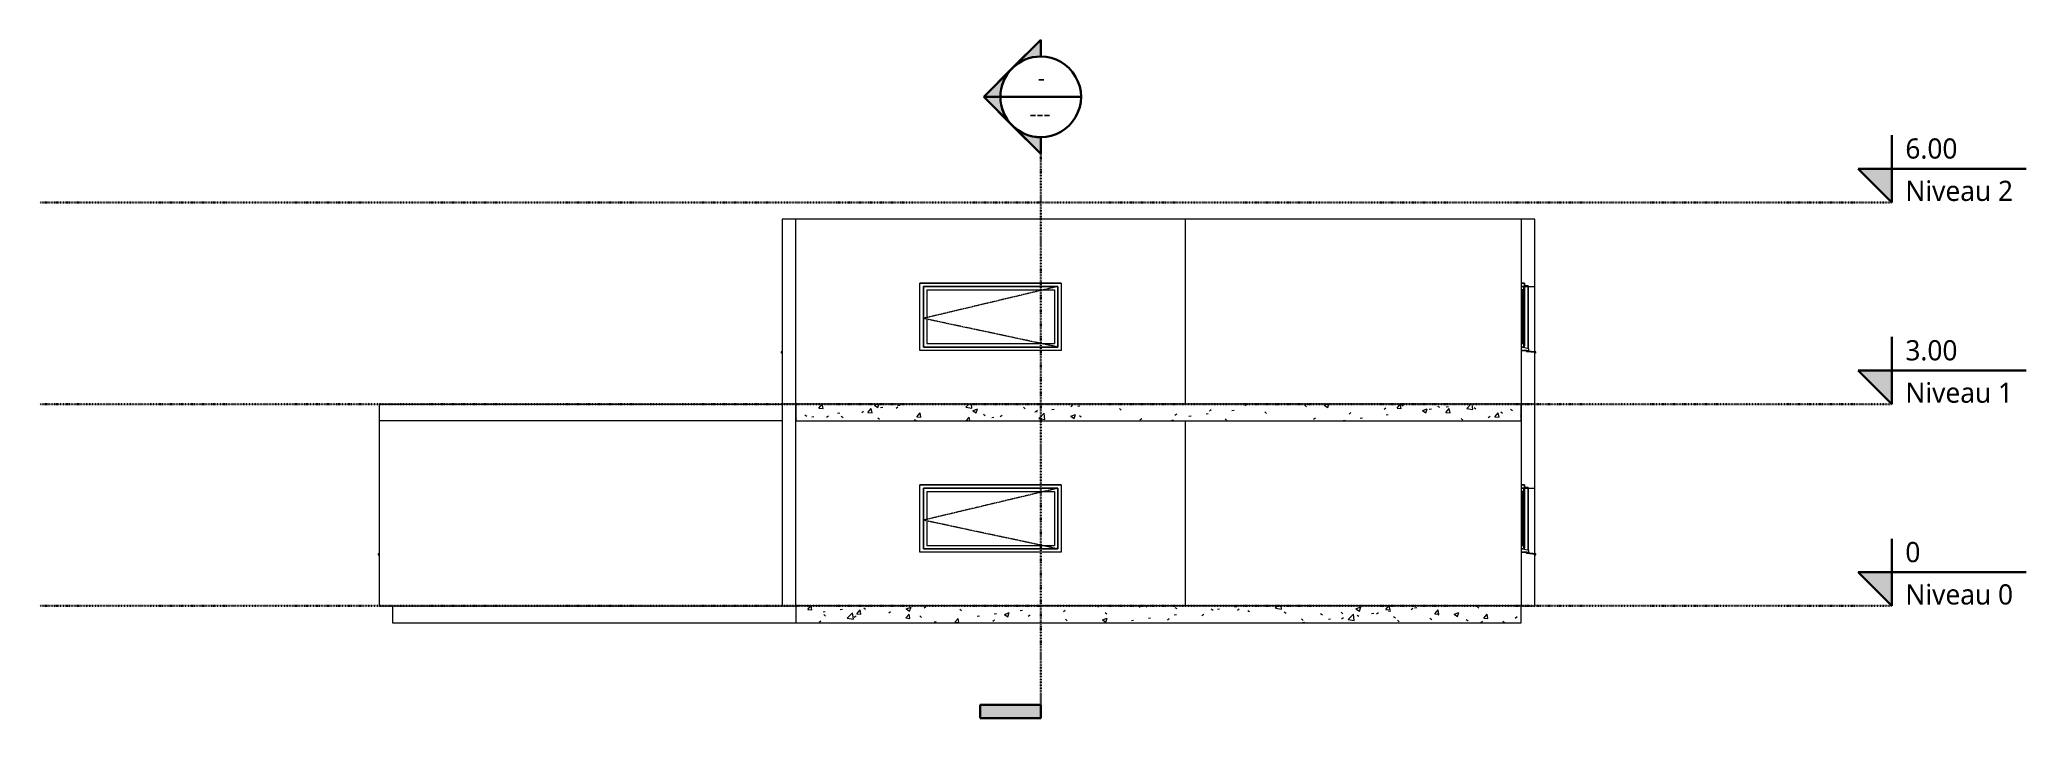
# Model space of a CAD drawing. Header units: millimetres. Extents: x -20641 to 8927, y -1669 to 8418.
import ezdxf

# ---------------------------------------------------------------- set-up
doc = ezdxf.new("R2010")
doc.units = ezdxf.units.MM
doc.linetypes.add('Centre', pattern=[12.499999999999998, 2.5, -1.874999999999999, 6.25, -1.874999999999999])
doc.linetypes.add('Tiret point', pattern=[6.249999999999998, 2.5, -1.874999999999999, 0, -1.874999999999999])
for name, color, linetype, lineweight in [('A-FLOR', 192, 'Continuous', 13), ('A-FLOR-LEVL', 51, 'Continuous', 30), ('A-FLOR-PATT', 8, 'Continuous', 13), ('A-GLAZ', 151, 'Continuous', 13), ('A-GLAZ-SILL', 1, 'Continuous', 13), ('A-WALL', 113, 'Continuous', 13), ('G-ANNO-SYMB', 111, 'Continuous', 30)]:
    doc.layers.add(name, color=color, linetype=linetype, lineweight=lineweight)
doc.styles.add('Trebuchet MS', font='trebuc.ttf', dxfattribs={"height": 299.9999999999996})
doc.styles.add('Trebuchet MS_1', font='trebuc.ttf', dxfattribs={"height": 249.9999999999997})
pattern_1 = [(50, (-6857.368000000001, 2750), (728.7365011075199, -63.75582262483607), [76.2, -838.2]), (355, (-6857.368000000001, 2750), (-140.9716152248045, 764.227602585715), [60.96, -670.56]), (100.451, (-6796.64, 2744.687), (587.7700066638369, 700.4667512811675), [64.76, -712.36]), (46.184, (-6857.368000000001, 2953.2), (1084.316239662759, -168.1709612287867), [114.3, -1257.3]), (96.636, (-6767.008000000001, 2939.186), (949.6099128555584, 989.7098464133105), [97.14, -1068.54]), (351.184, (-6857.368000000001, 2953.2), (949.620552888774, 989.7011531044203), [91.44, -1005.84]), (21, (-6755.768, 2902.4), (606.4578690252075, -409.0605652741464), [76.2, -838.2]), (326, (-6755.768, 2902.4), (247.208340968463, 736.752917204011), [60.96, -670.56]), (71.45100000000001, (-6705.23, 2868.312), (853.6682507774541, 327.6854711435369), [64.76, -712.36]), (37.5, (-6857.368000000001, 2750), (12.35469342532113, 338.2201185742302), [33.528, -628.9039999999999, 33.528, -647.1919999999999, -673.1]), (37.5, (-6857.368000000001, 2750), (12.35469342532113, 338.2201185742302), [-1343.152, 33.528, -639.5719999999999]), (7.499999999999999, (-6857.368000000001, 2750), (267.2788744354337, 400.7221270887441), [33.528, -354.584, 33.528, -613.6639999999999, -256.54]), (7.499999999999999, (-6857.368000000001, 2750), (267.2788744354337, 400.7221270887441), [-1035.304, 33.528, -223.012]), (327.5, (-7083.936, 2750), (542.363331518853, -22.91534459201296), [33.528, -220.472, 33.528, -758.952, -1051.56]), (327.5, (-7083.936, 2750), (542.363331518853, -22.91534459201296), [-1046.48, 33.528, -1018.032]), (317.5, (-7185.536, 2750), (592.5169587678777, 101.7071067647935), [33.528, -296.672, 33.528, -492.7599999999999, -746.76]), (317.5, (-7185.536, 2750), (592.5169587678777, 101.7071067647935), [-856.488, 33.528, -713.2319999999999])]

# ---------------------------------------------------------------- blocks, each defined once
blk = doc.blocks.new('1 Vantail - Droit - 0_60 m x 0_95 m - Appui en aluminium _2_00m large_-255854-Coupe 2')
at = {"layer": 'A-GLAZ-SILL'}
for p, q in [((-15589.5538100914, 777.6427035314302), (-15604.55381009238, 776.0661400023423)), ((-15604.55381009238, 776.0661400023423), (-15604.55381009238, 760.5104235264467)), ((-15604.55381009238, 760.5104235264467), (-15599.55381009237, 761.035944702775)), ((-15599.55381009237, 771.3364494153532), (-15589.5538100914, 772.3874917681126)), ((-15599.55381009237, 761.035944702775), (-15599.55381009237, 771.3364494153532))]:
    blk.add_line(p, q, dxfattribs=at)
blk = doc.blocks.new('1 Vantail - Droit - 0_60 m x 0_95 m - Appui en aluminium _2_00m large_-V1-Coupe 2')
at = {"layer": 'A-GLAZ'}
for p, q in [((1460.446189908599, 1799.99999999998), (1410.446189908599, 1799.99999999998)), ((1410.446189908599, 1799.99999999998), (1410.446189908599, 1749.999999999981)), ((1460.446189908599, 1734.99999999998), (1460.446189908599, 1799.99999999998)), ((1410.44618990858, 1749.999999999981), (1410.44618990858, 1699.999999999982)), ((1450.446189908577, 1749.999999999981), (1410.44618990858, 1749.999999999981)), ((1410.446189908599, 1749.999999999981), (1450.446189908599, 1749.999999999981)), ((1410.44618990858, 1699.999999999982), (1450.446189908577, 1699.999999999982)), ((1410.44618990858, 1699.999999999982), (1410.44618990858, 899.9999999999799)), ((1436.446189908589, 1699.999999999981), (1424.446189908589, 1699.999999999981)), ((1424.446189908589, 1699.999999999981), (1424.446189908589, 899.9999999999804)), ((1436.446189908589, 899.9999999999804), (1436.446189908589, 1699.999999999981)), ((1450.446189908577, 1699.999999999982), (1450.446189908577, 1749.999999999981)), ((1450.446189908599, 1749.999999999981), (1450.446189908599, 1734.99999999998)), ((1450.446189908599, 1734.99999999998), (1460.446189908599, 1734.99999999998)), ((1450.446189908577, 899.9999999999799), (1450.446189908577, 1699.999999999982)), ((1460.446189908597, 1734.99999999998), (1460.446189908597, 864.9999999999804)), ((1450.446189908577, 899.9999999999801), (1410.44618990858, 899.9999999999801)), ((1410.44618990858, 899.9999999999801), (1410.44618990858, 849.9999999999806)), ((1424.446189908589, 899.9999999999804), (1436.446189908589, 899.9999999999804)), ((1450.446189908577, 849.9999999999806), (1450.446189908577, 899.9999999999801)), ((1410.44618990858, 849.9999999999806), (1450.446189908577, 849.9999999999806)), ((1450.446189908599, 849.9999999999809), (1410.4461899086, 849.9999999999809)), ((1410.4461899086, 849.9999999999809), (1410.446189908599, 799.9999999999809)), ((1410.446189908599, 799.9999999999809), (1510.446189908554, 799.9999999999809)), ((1460.446189908599, 864.9999999999804), (1450.446189908599, 864.9999999999804)), ((1450.446189908599, 864.9999999999804), (1450.446189908599, 849.9999999999809)), ((1460.446189908599, 839.3761424862699), (1460.446189908599, 864.9999999999804)), ((1520.446189908555, 823.2991909404146), (1460.446189908599, 839.3761424862699)), ((1510.446189908554, 799.9999999999809), (1510.446189908554, 794.9999999999808)), ((1510.446189908554, 794.9999999999808), (1520.446189908555, 794.9999999999808)), ((1520.446189908555, 794.9999999999808), (1520.446189908555, 823.2991909404146))]:
    blk.add_line(p, q, dxfattribs=at)
at = {"layer": 'A-GLAZ', "lineweight": 9}
for p, q in [((1460.446189908599, 1759.999999999981), (1460.446189908599, 1749.999999999981)), ((1510.4461899086, 1759.999999999981), (1460.446189908599, 1759.999999999981)), ((1460.446189908599, 1749.999999999981), (1510.4461899086, 1749.999999999981)), ((1510.4461899086, 1749.999999999981), (1510.4461899086, 1759.999999999981)), ((1510.446189908599, 825.9786828647136), (1510.446189908599, 1749.999999999981))]:
    blk.add_line(p, q, dxfattribs=at)
at = {"layer": 'A-GLAZ-SILL'}
for p, q in [((1495.446189908635, 799.9999999999809), (1490.446189908635, 799.9999999999809)), ((1490.446189908635, 799.9999999999809), (1490.446189908635, 784.9999999999895)), ((1490.446189908635, 784.9999999999895), (1620.446189909565, 771.3364494153534)), ((1495.446189908635, 789.7296905869786), (1495.446189908635, 799.9999999999809)), ((1625.446189909566, 776.0661400023423), (1495.446189908635, 789.7296905869786)), ((1620.446189909565, 771.3364494153534), (1620.446189909565, 761.035944702775)), ((1620.446189909565, 761.035944702775), (1625.446189909566, 760.5104235264469)), ((1625.446189909566, 760.5104235264469), (1625.446189909566, 776.0661400023423))]:
    blk.add_line(p, q, dxfattribs=at)
blk = doc.blocks.new('1 Vantail - Droit - 0_60 m x 0_95 m - Appui en aluminium _2_00m large_-V2-Coupe 2')
at = {"layer": 'A-GLAZ'}
for p, q in [((-7539.553810091415, 799.9999999999809), (-7539.553810091415, 1799.99999999998)), ((-5439.553810091418, 1799.999999999981), (-7539.553810091415, 1799.99999999998)), ((-5439.553810091418, 1799.99999999998), (-5439.553810091418, 799.9999999999809)), ((-5489.553810091416, 1749.999999999981), (-7489.553810091415, 1749.999999999981)), ((-7489.553810091415, 1749.999999999981), (-7489.553810091415, 849.9999999999806)), ((-7489.553810091415, 849.9999999999809), (-7489.553810091415, 1749.999999999981)), ((-7489.553810091415, 1749.999999999981), (-5489.553810091416, 1749.999999999981)), ((-7439.553810091417, 1699.999999999982), (-7439.553810091417, 899.9999999999799)), ((-7439.553810091417, 1699.999999999982), (-5539.553810091415, 1699.999999999982)), ((-5539.553810091415, 1699.999999999981), (-5539.553810091415, 899.9999999999801)), ((-5489.553810091416, 849.9999999999806), (-5489.553810091416, 1749.999999999981)), ((-5489.553810091416, 1749.999999999981), (-5489.553810091416, 849.9999999999809)), ((-7439.553810091417, 899.9999999999799), (-5539.553810091415, 899.9999999999801)), ((-5439.553810091418, 799.9999999999809), (-7539.553810091415, 799.9999999999809)), ((-7489.553810091415, 849.9999999999806), (-5489.553810091416, 849.9999999999806)), ((-5489.553810091416, 849.9999999999809), (-7489.553810091415, 849.9999999999809))]:
    blk.add_line(p, q, dxfattribs=at)
at = {"layer": 'A-GLAZ', "linetype": 'Centre', "lineweight": 9}
for p in [(-5489.553810091416, 1749.999999999981), (-5489.553810091416, 849.9999999999806)]:
    blk.add_line(p, (-7489.553810091415, 1275.000000000118), dxfattribs=at)
blk = doc.blocks.new('Niveau - Marqueur de niveau - Point triangulaire-1765-Coupe 2')
at = {"layer": 'A-FLOR-LEVL'}
blk.add_hatch(color=256, dxfattribs=at).paths.add_polyline_path([(6926.722035839038, 499.9999999998985), (6926.722035839038, -1.005713e-10), (6426.722035839039, 499.9999999998985)])
for p, q in [((6926.722035839038, -1.00254e-10), (6926.722035839038, 999.9999999998951)), ((6426.722035839038, 499.9999999998955), (6926.722035839038, -1.001483e-10)), ((6426.722035839038, 499.9999999998955), (8926.722035839033, 499.9999999998955))]:
    blk.add_line(p, q, dxfattribs=at)
blk = doc.blocks.new('Coupe - Marque de la ligne de coupe - Verticale pleine-3537-Coupe 2')
at = {"layer": 'G-ANNO-SYMB'}
blk.add_hatch(color=256, dxfattribs=at).paths.add_polyline_path([(-6642.578718899208, -1469.20000000001), (-5742.578718899209, -1469.200000000018), (-5742.578718899211, -1669.200000000018), (-6642.57871889921, -1669.20000000001)])
for p, q in [((-6642.578718899208, -1469.20000000001), (-6642.57871889921, -1669.20000000001)), ((-5742.578718899209, -1469.200000000018), (-6642.578718899208, -1469.20000000001)), ((-5742.578718899211, -1669.200000000018), (-5742.578718899209, -1469.200000000018)), ((-6642.57871889921, -1669.20000000001), (-5742.578718899211, -1669.200000000018))]:
    blk.add_line(p, q, dxfattribs=at)
blk = doc.blocks.new('Coupe - Extrémité de la ligne de coupe - Pleine-2974-Coupe 2')
at = {"layer": 'G-ANNO-SYMB'}
h = blk.add_hatch(color=256, dxfattribs=at)
edge = h.paths.add_edge_path()
edge.add_line((-5742.578718899213, 8417.728137423828), (-6166.842787611136, 7993.464068711903))
edge.add_arc((-5742.578718899205, 7569.199999999977), 599.9999999999982, 90.00000000000063, 135.0000000000003, ccw=False)
edge.add_line((-5742.578718899211, 8169.199999999975), (-5742.578718899213, 8417.728137423828))
h = blk.add_hatch(color=256, dxfattribs=at)
edge = h.paths.add_edge_path()
edge.add_line((-6591.106856323057, 7569.199999999972), (-6342.578718899204, 7569.199999999975))
edge.add_arc((-5742.578718899205, 7569.199999999975), 600.0000000000016, 135.0000000000008, 180.0000000000004, ccw=False)
edge.add_line((-6166.842787611138, 7993.4640687119), (-6591.106856323057, 7569.199999999972))
h = blk.add_hatch(color=256, dxfattribs=at)
edge = h.paths.add_edge_path()
edge.add_line((-6591.106856323057, 7569.199999999975), (-6166.842787611136, 7144.935931288049))
edge.add_arc((-5742.578718899204, 7569.199999999977), 600.0000000000023, 180.0000000000001, 224.9999999999998, ccw=False)
edge.add_line((-6342.578718899204, 7569.199999999975), (-6591.106856323057, 7569.199999999975))
h = blk.add_hatch(color=256, dxfattribs=at)
edge = h.paths.add_edge_path()
edge.add_line((-5742.57871889921, 6720.671862576122), (-5742.578718899209, 6969.199999999975))
edge.add_arc((-5742.578718899205, 7569.199999999975), 599.999999999999, 224.9999999999998, 269.99999999999955, ccw=False)
edge.add_line((-6166.842787611134, 7144.935931288047), (-5742.57871889921, 6720.671862576122))
for p, q in [((-6591.106856323065, 7569.19999999998), (-5742.578718899199, 8417.728137423826)), ((-6166.842787611136, 7993.464068711903), (-5742.578718899213, 8417.728137423828)), ((-5742.578718899201, 8169.199999999975), (-5742.578718899199, 8417.728137423826)), ((-5742.578718899213, 8417.728137423828), (-5742.578718899211, 8169.199999999975)), ((-6591.106856323057, 7569.199999999972), (-6166.842787611138, 7993.4640687119)), ((-6591.106856323065, 7569.19999999998), (-5742.578718899209, 6720.671862576122)), ((-6342.578718899204, 7569.199999999975), (-6591.106856323057, 7569.199999999972)), ((-6591.106856323057, 7569.199999999975), (-6342.578718899204, 7569.199999999975)), ((-6166.842787611136, 7144.935931288049), (-6591.106856323057, 7569.199999999975)), ((-5742.57871889921, 6720.671862576122), (-6166.842787611134, 7144.935931288047)), ((-5742.578718899208, 6969.199999999975), (-5742.578718899209, 6720.671862576122)), ((-5742.578718899209, 6969.199999999975), (-5742.57871889921, 6720.671862576122))]:
    blk.add_line(p, q, dxfattribs=at)
for centre, radius, start, end in [((-5742.578718899205, 7569.199999999975), 600.0000000000008, 90.00000000000003, 269.9999999999993), ((-5742.578718899205, 7569.199999999975), 600.0000000000016, 135.0000000000004, 180), ((-5742.578718899205, 7569.199999999977), 599.9999999999982, 90.00000000000021, 134.9999999999999), ((-5742.578718899206, 7569.199999999975), 600, 269.9999999999997, 89.99999999999991), ((-5742.578718899204, 7569.199999999977), 600.0000000000023, 179.9999999999997, 224.9999999999994), ((-5742.578718899205, 7569.199999999975), 599.999999999999, 224.9999999999994, 269.9999999999992)]:
    blk.add_arc(centre, radius, start, end, dxfattribs=at)

msp = doc.modelspace()

# ---------------------------------------------------------------- hatches: boundary and pattern name
at = {"layer": 'A-FLOR-PATT', "lineweight": 9}
h = msp.add_hatch(dxfattribs=at)
h.set_pattern_fill('FP_1', color=256, style=0, pattern_type=2)
h.set_pattern_definition(pattern_1)
h.paths.add_polyline_path([(860.1563359747661, 2749.99999999998), (1410.446000000009, 2749.99999999998), (1410.446000000009, 2999.99999999998), (-9389.554000000006, 2999.99999999998), (-9389.554000000006, 2749.99999999998), (158.5340281804381, 2749.99999999998)])
h = msp.add_hatch(dxfattribs=at)
h.set_pattern_fill('FP_1', color=256, style=0, pattern_type=2)
h.set_pattern_definition(pattern_1)
h.paths.add_polyline_path([(-1244.710587408213, -250.0000000000244), (1410.446189908611, -250.0000000000244), (1410.446189908611, -2.27402e-11), (-9389.553810091396, -2.27402e-11), (-9389.553810091396, -250.0000000000244), (-4051.199818585526, -250.0000000000244)])

# ---------------------------------------------------------------- linework, layer by layer
at = {"layer": 'A-FLOR'}
for p, q in [((-15589.5538100914, 2999.99999999998), (-15589.5538100914, 2749.99999999998)), ((-15589.5538100914, 2999.99999999998), (-9589.5538100914, 2999.99999999998)), ((1410.445999999996, 2999.99999999998), (-9389.554000000006, 2999.99999999998)), ((-9389.554000000006, 2999.99999999998), (-9389.554000000006, 2749.99999999998)), ((1410.445999999996, 2749.99999999998), (1410.445999999996, 2999.99999999998)), ((-9389.554000000006, 2749.99999999998), (1410.445999999996, 2749.99999999998)), ((-15389.55381009141, -1.94916e-11), (-15389.55381009141, -250.0000000000195)), ((-15389.55381009141, -250.0000000000195), (1410.446189908598, -250.0000000000195)), ((1410.446189908599, -1.94916e-11), (-9389.553810091396, -1.94916e-11)), ((-9389.553810091396, -1.94916e-11), (-9389.553810091396, -250.0000000000195)), ((1410.446189908599, -250.0000000000195), (1410.446189908599, -1.94916e-11))]:
    msp.add_line(p, q, dxfattribs=at)
at = {"layer": 'A-FLOR-LEVL', "linetype": 'Tiret point'}
for p, q in [((-20641.45760459184, 6000.000000000165), (6926.722035839046, 5999.99999999988)), ((-20641.45760459184, 3000.000000000022), (6926.722035839046, 2999.999999999933)), ((-20641.45760459184, 8.3225e-11), (6926.722035839046, -1.03792e-10))]:
    msp.add_line(p, q, dxfattribs=at)
at = {"layer": 'A-WALL'}
for p, q in [((-9589.5538100914, 5749.999999999979), (-9589.5538100914, -1.94916e-11)), ((1610.446189908599, 5749.999999999979), (-9589.5538100914, 5749.999999999979)), ((-9389.553810091398, -1.94916e-11), (-9389.553810091398, 5749.999999999979)), ((-3589.553810091417, 2999.99999999998), (-3589.553810091417, 5749.999999999979)), ((1410.446189908599, 5749.999999999979), (1410.446189908599, 4799.99999999998)), ((1610.446189908597, 3777.642703531431), (1610.446189908599, 5749.999999999979)), ((-7539.553810091416, 3799.999999999981), (-7539.553810091416, 4799.99999999998)), ((-7539.553810091416, 4799.99999999998), (-5439.553810091419, 4799.999999999981)), ((-5439.553810091419, 4799.999999999981), (-5439.553810091419, 3799.999999999981)), ((1410.446189908599, 4799.99999999998), (1460.446189908599, 4799.99999999998)), ((1460.446189908599, 4799.99999999998), (1460.446189908599, 4759.999999999981)), ((1460.446189908599, 4759.999999999981), (1510.446189908601, 4759.99999999998)), ((1510.446189908601, 4759.99999999998), (1510.4461899086, 3825.978682864714)), ((1510.446189908601, 4749.999999999981), (1610.446189908599, 4749.999999999981)), ((-5439.553810091419, 3799.999999999981), (-7539.553810091416, 3799.999999999981)), ((1410.446189908599, 3799.999999999981), (1410.446189908599, 1799.99999999998)), ((1490.446189908554, 3799.999999999981), (1410.446189908599, 3799.999999999981)), ((1490.446189908554, 3784.999999999981), (1490.446189908554, 3799.999999999981)), ((1610.446189908599, 3772.387491768095), (1490.446189908554, 3784.999999999981)), ((1510.446189908553, 3794.999999999981), (1510.446189908553, 3788.153127058002)), ((1610.446189908597, 777.6427035314294), (1610.446189908599, 3772.387491768095)), ((-9389.554000000006, 2999.99999999998), (-9589.5538100914, 2999.99999999998)), ((1610.446189908599, 2999.99999999998), (1410.446189908599, 2999.99999999998)), ((-9589.5538100914, 2749.99999999998), (-15589.5538100914, 2749.99999999998)), ((-15589.5538100914, 2749.99999999998), (-15589.5538100914, -1.94916e-11)), ((-3589.553810091417, -1.94916e-11), (-3589.553810091417, 2749.999999999982)), ((-7539.553810091416, 799.9999999999809), (-7539.553810091416, 1799.99999999998)), ((-7539.553810091416, 1799.99999999998), (-5439.553810091419, 1799.999999999981)), ((-5439.553810091419, 1799.999999999981), (-5439.553810091419, 799.9999999999809)), ((1410.446189908599, 1799.99999999998), (1460.446189908599, 1799.99999999998)), ((1460.446189908599, 1799.99999999998), (1460.446189908599, 1759.99999999998)), ((1460.446189908599, 1759.99999999998), (1510.446189908601, 1759.99999999998)), ((1510.446189908601, 1759.99999999998), (1510.4461899086, 825.9786828647126)), ((1510.446189908601, 1749.999999999981), (1610.446189908599, 1749.999999999981)), ((-5439.553810091419, 799.9999999999809), (-7539.553810091416, 799.9999999999809)), ((1410.446189908599, 799.9999999999811), (1410.446189908599, -1.94916e-11)), ((1490.446189908554, 799.9999999999811), (1410.446189908599, 799.9999999999811)), ((1490.446189908554, 784.999999999981), (1490.446189908554, 799.9999999999811)), ((1610.446189908599, 772.3874917680951), (1490.446189908554, 784.999999999981)), ((1510.446189908553, 794.9999999999801), (1510.446189908553, 788.1531270580006)), ((1610.446189908599, -1.94916e-11), (1610.446189908599, 772.3874917680951)), ((-15589.5538100914, -1.94916e-11), (-9389.553810091398, -1.94916e-11)), ((1410.446189908599, -1.94916e-11), (1610.446189908599, -1.94916e-11))]:
    msp.add_line(p, q, dxfattribs=at)
at = {"layer": 'G-ANNO-SYMB'}
msp.add_line((-6342.578718899204, 7569.199999999975), (-5142.578718899205, 7569.199999999975), dxfattribs=at)
at = {"layer": 'G-ANNO-SYMB', "linetype": 'Tiret point'}
msp.add_line((-5742.578718899212, 6969.199999999979), (-5742.578718899212, -1469.200000000019), dxfattribs=at)

# ---------------------------------------------------------------- block references
at = {"layer": 'A-FLOR-LEVL'}
for p in [(0, 5999.99999999998), (0, 3000.000000000034), (0, 0)]:
    msp.add_blockref('Niveau - Marqueur de niveau - Point triangulaire-1765-Coupe 2', p, dxfattribs=at)
at = {"layer": 'A-GLAZ', "lineweight": 9}
for name, p in [('1 Vantail - Droit - 0_60 m x 0_95 m - Appui en aluminium _2_00m large_-V2-Coupe 2', (0, 3000)), ('1 Vantail - Droit - 0_60 m x 0_95 m - Appui en aluminium _2_00m large_-V1-Coupe 2', (0, 3000)), ('1 Vantail - Droit - 0_60 m x 0_95 m - Appui en aluminium _2_00m large_-255854-Coupe 2', (6000.000000000006, 3000)), ('1 Vantail - Droit - 0_60 m x 0_95 m - Appui en aluminium _2_00m large_-V2-Coupe 2', (0, 0)), ('1 Vantail - Droit - 0_60 m x 0_95 m - Appui en aluminium _2_00m large_-V1-Coupe 2', (0, 0)), ('1 Vantail - Droit - 0_60 m x 0_95 m - Appui en aluminium _2_00m large_-255854-Coupe 2', (0, 0))]:
    msp.add_blockref(name, p, dxfattribs=at)
at = {"layer": 'G-ANNO-SYMB'}
for name in ['Coupe - Extrémité de la ligne de coupe - Pleine-2974-Coupe 2', 'Coupe - Marque de la ligne de coupe - Verticale pleine-3537-Coupe 2']:
    msp.add_blockref(name, (0, 0), dxfattribs=at)

# ---------------------------------------------------------------- texts
at = {"layer": 'A-FLOR-LEVL', "char_height": 299.9999999999996, "attachment_point": 1, "style": 'Trebuchet MS'}
for s, insert, width in [('6.00', (7127.274755930485, 6951.120147257103), 1010.126249999999), ('Niveau 2', (7127.274755930486, 6321.614472002518), 1980.168124999997), ('3.00', (7127.274755930485, 3951.120147257158), 1010.126249999999), ('Niveau 1', (7127.274755930486, 3321.614472002572), 1980.168124999997), ('0', (7127.274755930485, 951.1201472571234), 272.5737499999997), ('Niveau 0', (7127.274755930486, 321.6144720025381), 1980.168124999997)]:
    msp.add_mtext(s, dxfattribs=dict(at, insert=insert, width=width))
at = {"layer": 'G-ANNO-SYMB', "char_height": 249.9999999999997, "attachment_point": 1, "style": 'Trebuchet MS_1'}
for s, insert, width in [('-', (-5784.336661232578, 7978.628115186618), 152.3206249999998), ('---', (-5909.836661232578, 7448.479645112255), 456.9618749999995)]:
    msp.add_mtext(s, dxfattribs=dict(at, insert=insert, width=width))

doc.saveas('drawing.dxf')
